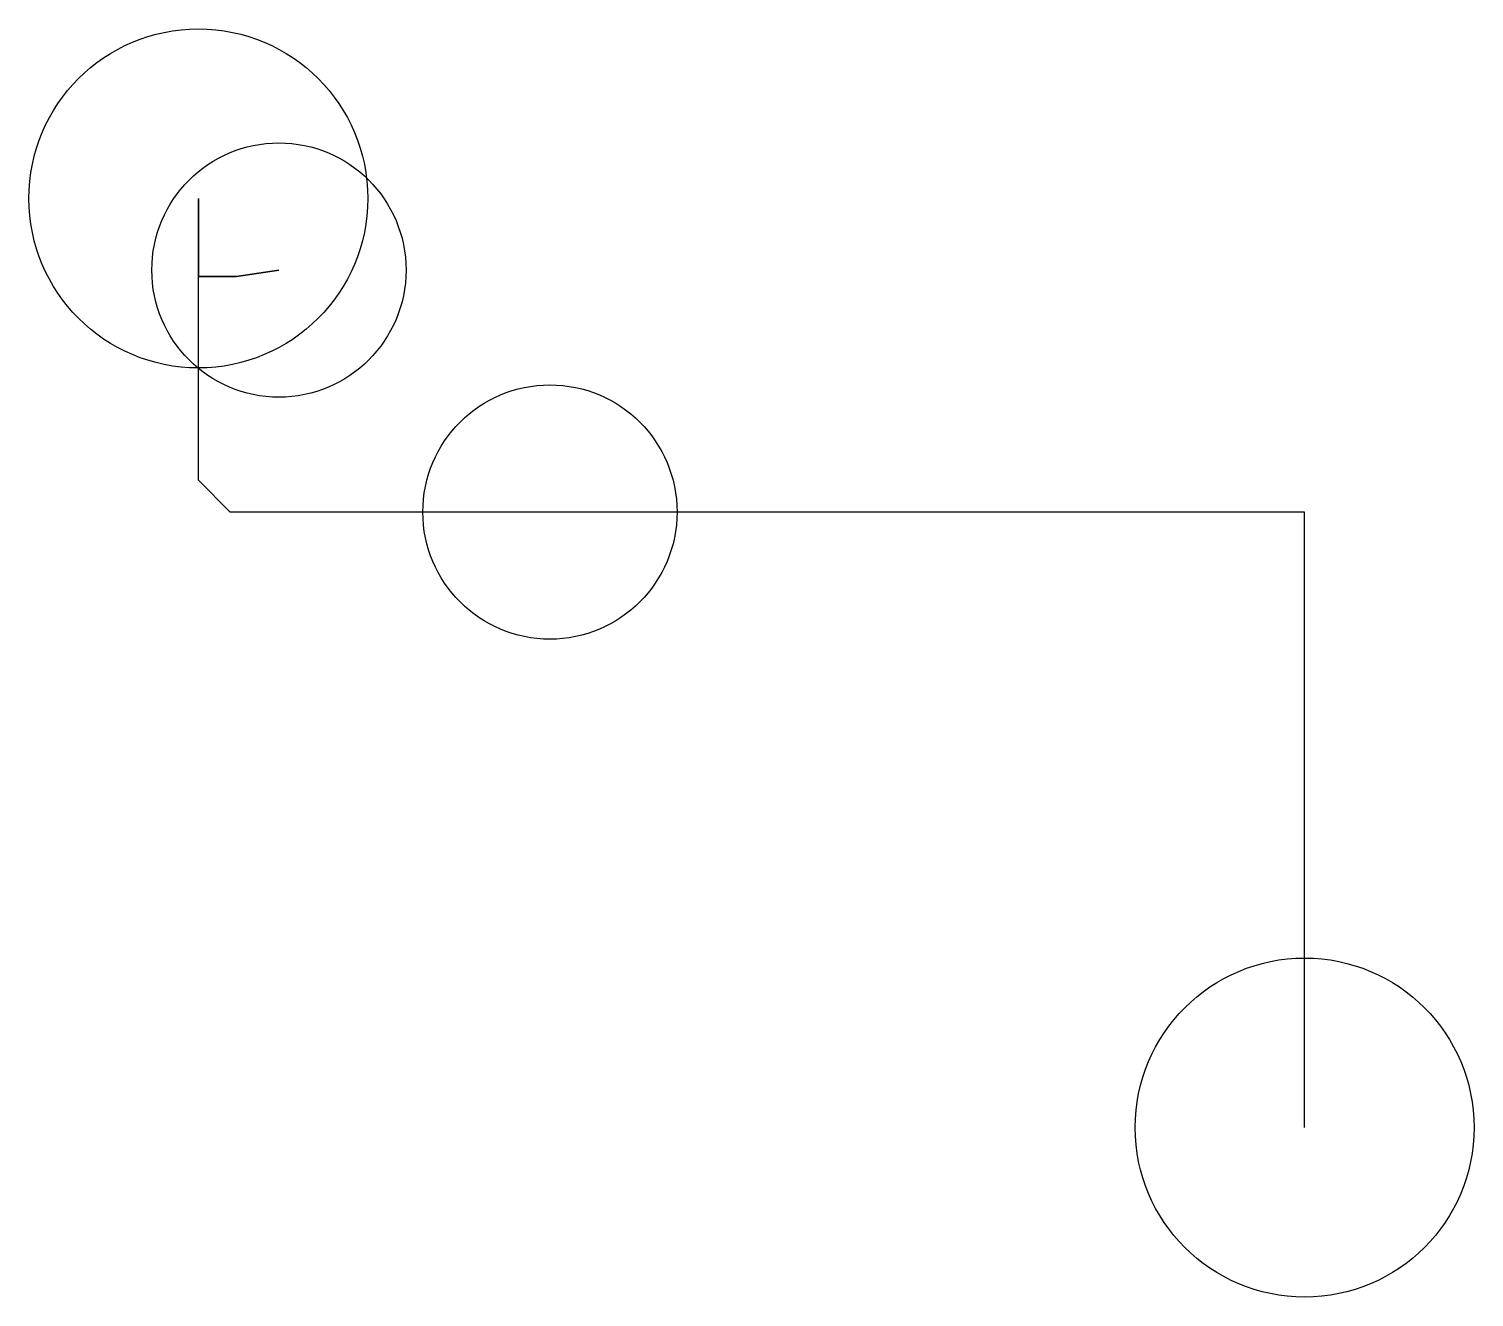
# Model space of a CAD drawing. Header units: metres. Extents: x 137.2 to 154.3, y 15.9 to 30.8.
import ezdxf

# ---------------------------------------------------------------- set-up
doc = ezdxf.new("R2010")
doc.units = ezdxf.units.M
for name, color, linetype in [('PATH_LINES', 2, 'Continuous'), ('PPO_POINTS', 1, 'Continuous'), ('START_GOAL', 3, 'Continuous')]:
    doc.layers.add(name, color=color, linetype=linetype)

msp = doc.modelspace()

# ---------------------------------------------------------------- linework, layer by layer
at = {"layer": 'PATH_LINES'}
for p, q in [((139.232, 28.755, 160.703), (139.232, 28.845, 160.703)), ((139.232, 28.845, 160.703), (139.232, 28.845, 152.313)), ((139.232, 28.845, 152.313), (139.232, 28.845, 149.386)), ((139.232, 28.845, 149.386), (139.232, 28.376, 149.386)), ((139.232, 28.376, 149.386), (139.232, 28.845, 149.386)), ((139.232, 28.845, 149.386), (139.232, 28.845, 139.993)), ((139.232, 28.255, 160.703), (139.232, 28.755, 160.703)), ((139.232, 28.376, 149.386), (139.232, 27.925, 149.386)), ((139.232, 27.925, 149.386), (139.232, 28.376, 149.386)), ((139.232, 25.521, 160.703), (139.232, 28.255, 160.703)), ((139.683, 27.925, 149.385), (140.183, 28, 149.385)), ((140.183, 28, 149.385), (139.683, 27.925, 149.385)), ((139.232, 27.925, 149.386), (139.683, 27.925, 149.385)), ((139.683, 27.925, 149.385), (139.232, 27.925, 149.386)), ((139.608, 25.145, 160.703), (139.232, 25.521, 160.703)), ((143.382, 25.145, 160.703), (139.608, 25.145, 160.703)), ((147.156, 25.145, 160.703), (143.382, 25.145, 160.703)), ((147.405, 25.145, 160.6), (147.156, 25.145, 160.703)), ((147.778, 25.145, 160.227), (147.405, 25.145, 160.6)), ((148.027, 25.145, 160.124), (147.778, 25.145, 160.227)), ((151.914, 25.145, 160.124), (148.027, 25.145, 160.124)), ((152.29, 25.145, 160.124), (151.914, 25.145, 160.124)), ((152.29, 24.769, 160.124), (152.29, 25.145, 160.124)), ((152.29, 17.883, 160.124), (152.29, 24.769, 160.124))]:
    msp.add_line(p, q, dxfattribs=at)
at = {"layer": 'PPO_POINTS'}
for centre in [(140.183, 28, 149.385), (143.382, 25.145, 160.703)]:
    msp.add_circle(centre, 1.5, dxfattribs=at)
at = {"layer": 'START_GOAL'}
for centre in [(139.232, 28.845, 139.993), (152.29, 17.883, 160.124)]:
    msp.add_circle(centre, 2, dxfattribs=at)

doc.saveas('drawing.dxf')
